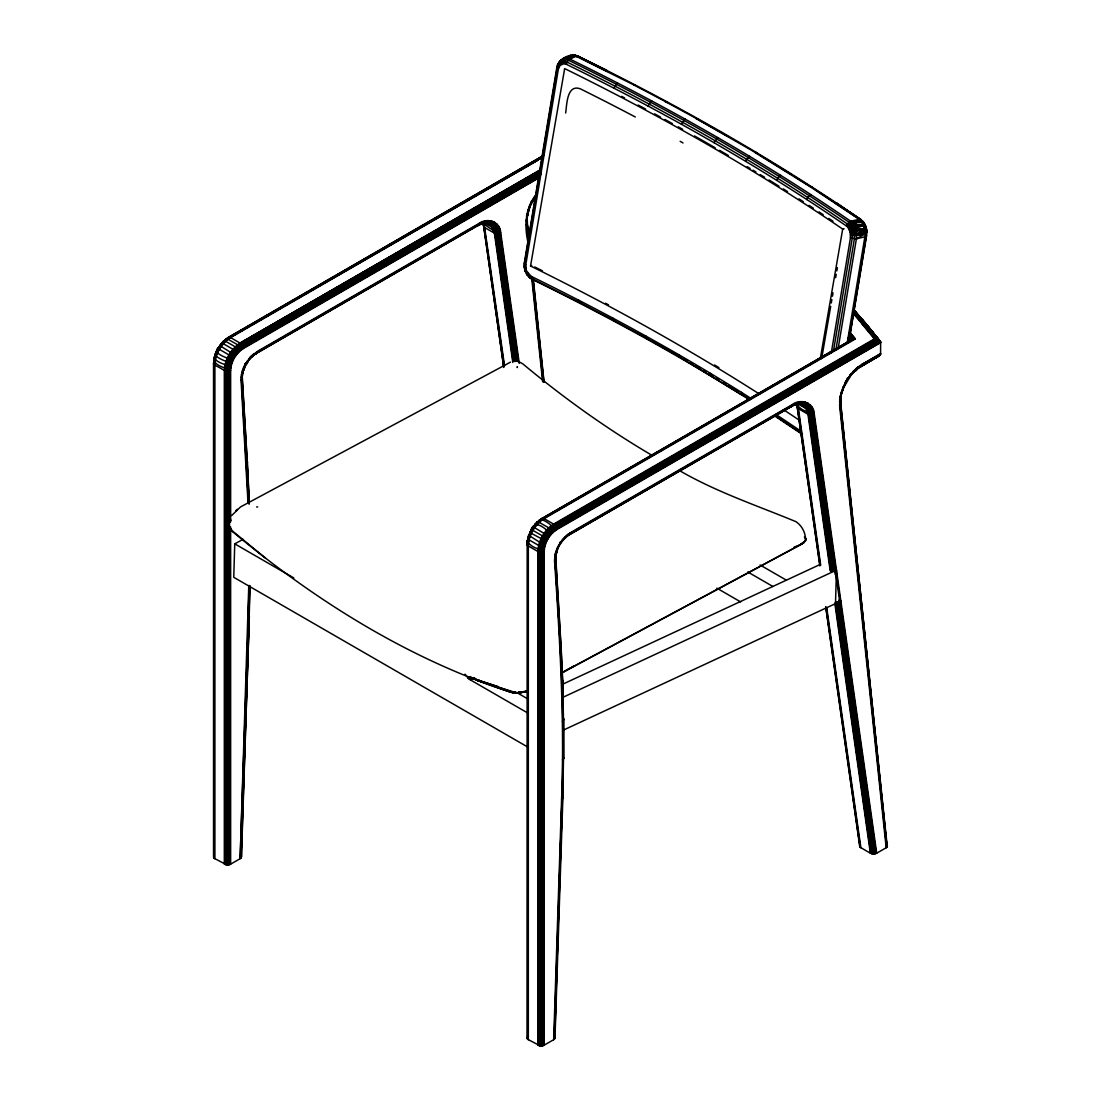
<?xml version="1.0" encoding="UTF-8"?>
<svg xmlns="http://www.w3.org/2000/svg" width="1101" height="1101" viewBox="0 0 1101 1101"><rect width="100%" height="100%" fill="white"/><g stroke="black" fill="none" stroke-linecap="round" stroke-linejoin="round"><path stroke-width="1.5" d="M861.794 222.471L861.271 219.842C771.182 157.787 675.656 103.879 577.406 55.89C569.423 53.233 558.579 58.807 556.872 67.23L524.31 262.905C523.402 269.112 526.127 276.117 531.797 279.172C606.39 315.753 679.468 355.54 749.712 399.966M847.164 343.223L864.849 236.949C865.689 230.673 864.189 223.407 859.083 219.237L810.873 187.17L754.57 152.241L756.057 152.296L756.965 153.424L695.557 118.179L727.733 136.249L725.394 135.093M561.579 673.096L802.01 543.977L805.464 540.701C805.932 533.256 802.134 525.851 795.982 521.681C756.965 505.538 716.393 491.996 679.606 470.65M249.06 500.983L247.243 461.636L249.266 500.143L247.959 502.084L241.064 380.354C241.38 363.55 249.913 358.637 256.863 351.714L478.797 223.586C487 217.2 500.405 221.535 500.707 232.683L519.287 363.344M241.064 380.354L241.89 379.625L241.546 374.34M241.917 374.67L247.408 462.915L246.156 464.471M242.179 375.028L247.243 463.342M241.89 379.625L242.344 375.4M527.874 1036.358L527.021 1037.885L527.874 1039.399L540.302 1045.922L543.633 1045.455L553.665 1039.716L561.593 799.106C564.648 719.793 559.872 640.479 554.587 561.359C554.464 550.005 560.863 538.802 570.387 532.719L792.321 404.59C800.523 398.218 813.928 402.553 814.231 413.701L876.726 853.192L873.533 853.963L870.368 853.206L860.404 847.412L859.564 845.885L860.432 844.357M554.587 561.359L556.514 550.404M555.413 560.629L555.441 555.688M555.675 560.216L555.702 556.046M265.547 558.221L230.164 529.072L229.132 526.581L229.201 521.888L230.797 519.892L229.036 522.493L228.719 525.535L232.435 531.535C315.092 600.444 408.086 658.893 510.905 692.309L517.924 693.093L526.677 691.497L515.296 693.011L510.905 692.309L477.352 680.514L515.378 692.515L513.204 692.846L510.878 691.937L517.924 693.093L528.301 690.423M249.39 358.183L247.656 361.802L247.216 361.073M256.643 506.942L257.73 506.955M213.993 855.697L214.351 858.381L226.778 864.904L230.109 864.45L240.142 858.697L248.771 585.732M248.069 618.101L249.225 585.429M248.523 617.812L249.528 586.2M248.895 617.496L249.831 586.434M249.156 617.138L250.051 585.649M562.68 784.297L562.074 806.551M563.161 762.085L563.272 756.965L562.9 797.385L554.987 1037.885L553.665 1039.716M561.593 799.106L562.68 798.142L563.533 757.337M243.183 539.311L234.747 543.839L233.756 577.309L528.466 747.455M751.543 398.727C680.514 353.614 606.527 313.29 530.999 276.241L526.374 270.681L525.783 264.887L558.345 69.212L560.065 65.386L559.336 61.739L562.487 59.605L568.24 60.128C665.321 107.637 759.69 160.925 848.83 222.127L847.976 227.439L850.137 231.981L850.44 237.857L831.351 352.568M240.142 858.697L248.468 616.615M240.596 858.395L241.463 856.867L241.202 848.83M241.642 835.081L242.275 816.185M242.784 800.73L243.349 783.554M243.858 768.099L244.477 749.203M244.986 733.748L245.551 716.572M246.06 701.117L246.624 683.941M247.188 666.766L247.753 649.59M248.262 634.121L248.895 615.239M240.968 858.037L249.156 615.597M241.243 857.665L249.321 615.982L241.463 856.867M554.12 1039.399L562.047 798.831C565.102 719.476 560.326 640.149 555.042 561.015L555.441 552.785M554.945 1022.967L554.987 1037.885M555.455 1007.511L556.074 988.615M556.528 974.867L557.147 955.985M557.656 940.515L558.221 923.34M558.73 907.885L559.363 888.989M559.872 873.533L560.437 856.358M560.946 840.903L561.565 822.007M554.491 1039.055L562.418 798.5L563.148 714.866M554.766 1038.683L562.047 795.899M560.065 65.386L564.029 63.665C563.203 57.679 570.222 56.192 574.612 55.05L575.562 55.6M213.718 363.991L214.158 359.449L213.718 363.991L214.805 365.023L225.444 370.982L230.646 370.5C231.004 361.761 235.917 353.242 243.307 348.563L539.229 177.715M213.993 364.362L215.7 355.155L220.448 345.989L235.862 355.651M543.041 1045.675L543.041 551.986C543.426 542.573 548.725 533.393 556.679 528.356L880.47 341.764L853.757 310.042L880.346 341.489L880.649 342.617L556.831 529.581C549.44 534.26 544.527 542.779 544.169 551.518L538.375 551.78L527.874 545.724L527.021 544.197L528.04 540.206M527.241 545.009L527.42 540.756M527.682 540.467L527.517 1039.055M527.517 545.38L530.503 533.008L538.348 521.902L549.289 528.136L552.922 532.554M527.874 545.724C528.329 534.825 534.453 524.2 543.674 518.365L554.161 524.42L556.831 529.581M876.272 357.068L880.566 354.164L880.649 342.617M229.903 528.659L229.958 527.723M256.863 351.714L256.258 353.517L254.675 353.93L478.632 224.618C486.477 218.521 499.303 222.663 499.593 233.329L517.745 361.032M478.797 223.586L477.862 225.636L476.114 225.65M541.004 520.429L541.155 519.397L853.358 339.149L855.312 338.97L849.903 332.378M567.717 534.797L569.465 534.769L570.387 532.719M792.321 404.59L791.715 406.393L790.133 406.806M880.635 353.875L857.927 367.073L850.178 374.904L861.615 365.119L880.346 354.728L859.454 366.784L861.051 366.372L861.643 364.569L880.649 353.6M561.868 64.051L561.923 59.826L563.106 58.656L566.341 58.078L569.726 58.986C666.903 106.536 761.383 159.893 850.605 221.163L850.426 223.572L847.976 227.439L846.545 226.077L848.83 222.127C853.715 226.09 855.133 233.027 854.348 239.013L835.81 350.352M838.136 348.522L856.385 238.876C857.211 232.6 855.738 225.306 850.605 221.163L848.83 222.127M232.022 363.069C227.508 362.518 212.383 356.27 216.195 353.93M545.545 544.073L540.096 542.504L528.659 535.265L527.819 538.747L528.645 539.641L539.146 545.697L544.789 546.633M848.596 341.09L866.253 233.756L866.308 228.444L863.129 221.562L852.284 222.663L850.853 224.081L849.353 229.737L852.491 226.682L853.399 224.26C863.556 217.048 866.102 224.054 866.804 232.517L856.633 235.366L850.619 235.531M852.683 371.505C854.968 372.51 858.133 369.413 857.927 367.073M570.235 533.765L566.533 536.407L567.799 534.453M840.82 600.678L835.494 603.623L836.471 570.084L563.753 696.933M865.881 232.394L866.473 235.05L848.788 341.324M225.499 340.746L225.815 339.136L228.402 337.374L543.853 155.255M538.981 521.255C540.729 516.273 553.941 525.906 554.849 530.902M559.776 61.271L560.368 65.055M241.325 349.884L238.174 345.067L227.219 338.847L219.539 345.755L222.553 343.292L233.467 349.54L237.555 353.476M533.558 527.53L533.063 526.773L549.385 536.669M241.105 377.34L242.344 376.115L242.991 369.385M556.803 550.679L555.95 551.821M846.545 226.077C757.502 164.944 663.242 111.71 566.272 64.257L564.455 63.693L565.625 59.33L574.171 55.284L634.589 85.3M500.707 232.683L497.569 233.811L494.941 233.467L484.454 227.412L483.793 224.81M797.592 405.374L797.977 408.43L807.941 414.224L811.093 414.829L814.231 413.701M527.902 241.848C524.131 225.512 525.356 207.208 536.614 193.996M527.255 213.787L527.241 219.237L525.989 220.544M526.815 219.952L527.53 214.103L526.498 215.975M527.076 219.608L527.696 214.434M876.726 853.192L886.181 847.742L839.623 405.801L840.035 396.993L843.228 386.52M840.779 394.791L840.448 405.017L887.007 847.082L886.181 847.742M841.054 395.121L840.71 404.576L839.623 405.801M527.241 218.466L527.351 223.118L526.099 224.783M840.71 404.576L840.696 402.801L887.007 847.082M527.627 211.213L528.741 210.69L528.232 209.672M841.15 392.231L842.279 391.708L841.756 390.69M247.408 462.915L247.408 462.048M555.84 559.79L555.399 558.124L562.308 682.386L563.23 720.577L562.418 721.238M559.68 645.489L560.987 643.493L559.666 641.594M854.128 371.711L854.321 370.239M561.482 683.088L562.749 681.574L561.937 679.592M562.804 681.161L563.23 720.577M213.993 858.037L213.993 362.023L213.553 363.591M527.021 544.197L527.874 542.683L527.874 1039.399M564.07 538.114L565.281 537.976L565.295 536.641M562.446 759.924L563.753 758.135M231.265 365.628C226.462 366.096 210.993 360.027 215.424 356.49M527.819 538.747L528.948 537.494M887.447 846.311L887.021 844.728M242.289 372.069L241.518 379.996L248.413 501.739M241.917 376.79L242.564 372.386M242.192 376.473L242.729 372.702L241.559 374.12M554.629 558.345L555.716 557.478L555.812 553.087M555.083 555.138L556.253 553.72M230.797 368.133C225.375 369.509 214.186 364.555 213.897 359.738M544.321 549.138C538.224 550.376 529.787 546.137 527.255 541.073M243.307 348.563L240.637 343.416L230.15 337.346L223.448 341.971L223.599 341.035L225.265 341.062L235.765 347.118L239.399 351.536M539.022 521.764C537.316 525.397 535.815 521.392 538.348 521.902M868.262 327.341L868.056 325.965M539.559 176.064L540.109 172.678M540.674 169.306L541.238 165.934M541.802 162.563L542.366 159.191M542.917 155.819L543.481 152.447M550.5 110.265L551.064 106.893M551.629 103.522L552.179 100.15M552.743 96.778L553.308 93.406M553.872 90.034L554.436 86.649M554.987 83.277L555.551 79.905M556.115 76.533L556.679 73.161M565.639 113.018C566.905 105.366 566.63 83.924 580.268 88.796A1793.157 797.399 9.4 0 1 635.305 116.995M833.65 349.98L852.174 238.656C852.876 233.426 851.61 227.37 847.33 223.93C758.272 162.769 663.972 109.522 566.987 62.055L561.964 61.615L557.794 64.119L524.503 263.937L524.406 267.529L525.714 267.777M848.885 342.108L866.57 235.834C866.528 232.077 867.464 226.118 863.473 224.136M232.435 531.535L228.788 525.948M757.708 392.961A1840.528 807.432 9.8 0 0 530.544 265.988L564.662 68.579A1840.528 807.432 9.8 0 1 842.692 229.091L844.109 228.747M820.231 359.009L842.692 229.091M821.649 358.665L830.691 306.367M831.269 302.995L831.861 299.61M832.439 296.238L833.017 292.866M835.645 277.686L836.223 274.3M836.815 270.929L837.393 267.557M213.677 360.399L214.406 356.958M213.745 360.743L215.479 353.999M213.911 361.087L215.782 353.944M527.2 541.403L527.93 537.976M527.269 541.747L528.177 537.77M527.434 542.091L530.393 532.292L528.645 535.458M529.595 275.346L529.774 277.879L531.989 278.704M482.279 221.893L480.999 224.109L478.605 223.957M795.803 402.897C795.72 404.232 794.592 405.636 793.133 405.347C800.84 400.819 811.478 405.388 811.795 414.733L834.063 571.35M528.508 209.961L526.443 220.269L528.356 241.477M527.31 215.59L528.7 210.222M527.558 215.328L528.769 210.47M840.035 396.993L842.224 391.24M840.834 396.594L842.293 391.488M863.432 222.498L860.638 219.429L863.432 222.498L857.555 218.053M854.445 225.925L849.132 229.242L849.119 225.636L850.853 224.081L863.184 224.59L852.821 227.384L850.839 228.513L850.137 231.981L851.802 231.306L852.821 227.384L854.445 225.925L864.354 224.425L865.028 224.645L863.941 226.737L865.895 229.352L850.275 232.531M242 373.968L245.633 364.225L244.904 363.798M242.358 373.776L245.633 364.225M242.605 373.556L243.459 369.922M555.523 554.987L558.826 545.036M555.881 554.794L556.982 550.927M556.28 554.298L557.065 551.161M529.209 275.002L528.783 276.571L530.393 277.273M517.126 366.839L517.277 367.569L517.429 366.881M229.036 522.493L229.132 526.581M214.227 357.453L215.259 354.109M527.751 538.458L528.783 535.127M485.679 220.874L484.055 223.2L481.522 223.09M799.202 401.893L797.578 404.205L794.096 405.306M566.272 64.257L568.24 60.128L575.245 55.146L607.518 71.455M613.904 88.121L617.468 82.905M648.049 106.013L651.682 100.824M681.423 124.193L685.125 119.046M841.907 392.052L845.1 382.68L850.908 373.968L850.55 375.028M714.012 142.648L717.783 137.542M745.804 161.365L746.561 159.191L749.643 156.301M528.053 211.144L531.962 201.621L531.246 201.18M529.003 208.557L530.008 205.749M528.384 211.034L530.2 205.97L528.741 210.69M841.577 392.162L846.724 379.817M843.531 386.768L840.476 396.814L840.077 405.416L886.635 847.426M842.279 391.708L843.834 387.291M776.769 180.344L778.971 176.339L780.692 175.32M249.721 359.064L251.881 356.738M562.914 539.201L563.189 540.233L562.143 540.178M806.909 199.556L807.694 197.396L810.887 194.574M242.426 370.803C244.023 370.844 245.454 367.528 244.009 366.674M556.693 551.67L557.533 547.692M556.927 551.546L558.042 548.133M221.728 344.338L221.48 343.264L223.599 341.035M535.251 525.342L535.017 524.269L537.123 522.053M804.611 541.458L803.868 542.793L561.565 672.862M215.122 354.439L216.415 351.26L217.227 351.37M215.218 354.66L216.594 351.247M215.411 354.894L218.204 348.7M528.741 535.664L530.118 532.265M488.899 220.558L486.945 222.911L484.798 223.063C491.225 222.278 496.386 227.714 496.868 233.839L515.02 361.472M802.423 401.576L799.945 404.122L795.046 404.095M562.68 798.142L562.68 796.615M278.113 309.271L227.632 338.379L229.669 337.209M555.716 557.478L555.867 556.404M529.333 206.396L531.962 201.621M530.008 206.438L534.838 197.712L534.288 197.134M843.545 387.442L845.485 382.625M843.738 387.387L851.266 374.822M800.688 544.087L805.615 540.839L805.891 538.912L804.404 537.027L805.492 537.701C807.322 543.22 797.812 545.532 794.055 547.197M864.574 226.035L865.111 225.21L863.542 222.085L864.354 224.425L863.514 225.347L855.477 228.664L851.968 232.008L850.591 234.967L852.367 235.036L854.115 231.403L855.945 230.026L866.308 228.444L866.253 232.917L864.739 229.641L865.716 228.526L865.331 225.333L854.789 226.655M849.16 341.764L853.358 339.149L849.38 333.92M243.693 367.459C245.413 367.17 251.303 356.875 245.289 364.183M557.216 548.477L563.217 539.848M557.877 548.546L560.739 542.077M230.068 521.021L230.481 520.195M233.068 360.509C226.572 357.426 208.86 352.953 220.448 345.989M216.457 351.577L219.828 345.742M546.591 541.527L529.98 532.595L533.063 526.773M529.98 532.595L531.508 529.581M530.2 532.788C533.201 517.36 544.885 527.806 551.092 534.494M491.872 220.957L489.628 223.283L485.335 223.186M805.395 401.975L803.152 404.287L800.358 404.177L805.671 407.026L809.07 414.678L831.324 571.226M841.081 396.346L841.219 395.452M531.577 201.662L536.586 194.657M531.907 201.813L534.742 197.574M845.1 382.68L851.114 374.299M845.43 382.818L847.811 378.152M245.619 364.348L247.477 361.321M558.826 545.201L561.001 542.339M217.86 348.494L220.104 345.838M533.352 526.76L531.37 529.498L547.885 539.036M531.783 529.732L533.627 526.842M494.528 222.058L491.404 224.439L486.835 223.159L492.766 226.063L496.193 233.784L514.346 361.417M808.051 403.076L804.322 405.526L799.918 403.558M527.723 273.309L527.09 274.961L528.163 274.713M573.759 665.692L573.112 666.422M566.877 58.078L570.249 55.532L573.139 55.752M847.096 378.304L848.114 378.785L851.238 374.588M249.583 358.541L247.656 361.802M247.464 361.761L251.923 356.421M559.969 542.298C563.395 541.155 565.955 534.811 570.346 533.269M560.726 542.669L563.244 540.068M543.674 518.365L541.348 518.97L852.435 339.369L849.463 335.433M219.608 346.017L221.865 343.127M220.035 346.512L224.824 340.897M533.063 526.87L535.705 524.186M533.132 527.035L535.389 524.131M864.794 226.545L865.372 225.815M496.785 223.833L492.766 226.063L486.972 223.283M810.308 404.851C807.501 409.132 801.968 406.021 799.147 403.503M231.65 515.571L240.5 506.942L510.479 362.146M527.709 274.011L526.663 274.3L527.42 272.842M850.853 375.083L854.486 371.023M851.073 375.069L854.445 371.326M236.412 510.258L235.642 511.084L237.334 509.281M248.991 359.298L256.822 352.265L478.756 224.136C486.766 217.902 499.882 222.127 500.184 233.027L518.585 362.477M562.817 540.357L567.813 535.389M563.051 540.33L565.405 537.742M221.425 343.429L224.081 340.801M534.948 524.448L537.605 521.805M534.962 524.682L537.949 521.819M535.072 524.998L540.742 519.865M571.405 55.394L560.849 60.17L557.519 64.78L558.799 67.505M498.588 226.242L493.716 228.1L484.454 222.994L476.609 225.801M812.125 407.26L807.239 409.104L796.629 403.214L798.431 408.746L820.699 565.281M570.249 55.532L562.487 59.605L562.267 63.899M557.794 66.418L556.872 67.23L558.345 69.212M853.523 371.78L857.94 368.009M853.867 371.78L857.83 368.367M250.106 356.917L254.276 353.449M250.945 357.192L256.712 352.747M251.289 357.192L256.519 353.173M565.088 538.128L567.689 535.76M223.462 341.269L226.778 338.778M223.42 341.585L226.407 338.805M536.985 522.287L539.6 519.947M536.944 522.603L540.302 519.796M499.909 229.214C494.528 236.151 479.761 217.737 483.642 226.2M813.433 410.233C807.955 414.43 799.009 408.636 796.395 403.64M857.638 368.67L856.248 368.945L880.167 354.99M525.053 265.561L524.351 266.827L525.659 267.213M855.78 368.794L857.913 367.349M856.674 369.014L879.713 355.499L857.06 368.986M561.482 61.794L557.877 65.551L558.991 67.051M253.395 355.375L256.258 353.517M566.107 536.338L792.156 405.636C800 399.539 812.827 403.682 813.116 414.334L875.584 853.674M566.919 536.38L570.043 534.178M225.622 339.438L228.788 337.223M225.499 339.81L229.201 337.167M225.457 340.25L227.522 338.874M542.366 157.099L230.15 337.346C220.929 343.182 214.805 353.82 214.351 364.706L214.351 858.381M224.315 864.175L224.315 370.5C224.755 359.587 230.907 348.934 240.142 343.085L540.756 170.118L240.637 343.416C231.43 349.251 225.292 359.876 224.852 370.776L224.852 864.45M226.09 864.808L226.09 371.133C226.531 360.454 232.545 350.035 241.587 344.31L540.729 172.362L242.014 344.847C233.123 350.476 227.205 360.729 226.778 371.23L226.778 864.904M242.014 344.847L540.742 173.16L242.385 345.439C233.687 350.944 227.893 360.977 227.48 371.257L227.48 864.932M242.385 345.439L540.742 173.972L242.702 346.072C234.238 351.439 228.595 361.211 228.182 371.23L228.182 864.904M242.702 346.072L540.701 174.784L242.963 346.705C234.733 351.921 229.256 361.403 228.857 371.133L228.857 864.808M539.339 520.154L542.311 518.227M539.146 520.443L542.738 518.172M539.022 520.814L543.192 518.213M556.679 528.356L880.167 341.227L877.194 339.369L555.11 525.315C546.068 531.04 540.054 541.458 539.614 552.151L539.614 1045.826M879.438 340.47L556.225 527.076C547.761 532.444 542.119 542.215 541.706 552.248L541.706 1045.922M853.757 310.042L879.947 340.952L556.487 527.723C548.257 532.925 542.779 542.421 542.38 552.151L542.38 1045.826M839.512 401.548L840.6 399.099L840.875 404.136M537.467 159.989L536.861 160.361L541.609 157.732M542.628 156.989L536.861 160.361L542.628 157.195M854.596 235.683L864.959 231.857L852.367 235.036M546.963 516.452L542.518 519.025L854.321 339.012L849.366 332.488M557.34 510.451L560.313 508.731M563.272 507.024L566.231 505.304M570.676 502.73L573.649 501.01M576.607 499.303L579.566 497.583M584.012 495.01L586.984 493.303M597.361 487.289L600.32 485.582M610.697 479.582L619.588 474.435M622.547 472.714L632.924 466.714M635.883 464.994L640.328 462.42M643.301 460.713L653.677 454.699M656.636 452.993L667.013 446.978M669.972 445.272L674.418 442.698M677.376 440.978L680.349 439.271M683.308 437.551L687.753 434.978M690.726 433.257L693.685 431.551M696.644 429.83L707.021 423.83M711.466 421.256L714.425 419.536M717.398 417.829L747.028 400.668M750.001 398.961L760.378 392.947M763.337 391.24L773.714 385.24M776.673 383.52L794.454 373.225M797.427 371.505L837.434 348.356M758.272 394.612L762.745 392.039M792.514 374.794L796.973 372.207M807.391 366.179L810.364 364.459M828.227 354.123L831.2 352.389M834.173 350.668L837.159 348.948M228.086 337.622L543.866 155.31M227.632 338.379L542.353 156.672M281.085 307.551L291.476 301.564M294.449 299.844L298.894 297.284M301.867 295.563L304.839 293.857M307.798 292.15L318.203 286.15M321.162 284.443L371.643 255.322M374.615 253.615L385.006 247.615M387.979 245.908L398.369 239.908M401.342 238.201L405.787 235.628M408.76 233.921L411.733 232.201M414.705 230.494L425.096 224.494M428.069 222.787L432.514 220.214M435.487 218.507L465.186 201.387M468.145 199.666L478.536 193.68M481.509 191.959L491.899 185.973M494.872 184.252L499.331 181.693M502.304 179.972L505.263 178.266M508.235 176.545L512.694 173.986M515.653 172.265L518.626 170.559M521.599 168.838L531.989 162.852M536.448 160.278L539.407 158.572M231.967 336.3L234.94 334.594M239.399 332.02L242.371 330.314M252.762 324.313L255.735 322.607M266.125 316.606L269.098 314.9M304.743 294.339L309.202 291.779M332.97 278.071L335.943 276.365M338.902 274.644L341.874 272.938M359.697 262.657L362.669 260.951M540.77 169.513L240.142 343.085L540.77 169.747M539.297 171.687L241.119 343.829C231.981 349.609 225.884 360.165 225.444 370.982L225.444 864.657M540.784 171.109L241.119 343.829L540.729 172.086M539.215 176.683L243.156 347.338C235.201 352.389 229.903 361.568 229.517 370.982L229.517 864.657M539.229 177.385L243.28 347.971C235.6 352.829 230.481 361.692 230.109 370.776L230.109 522.135M255.129 353.971L478.44 225.044M255.556 353.916L478.192 225.388M541.609 518.64L851.596 339.672L849.477 337.085M854.032 311.707L877.194 339.369L874.318 338.97L553.665 524.09C544.431 529.939 538.279 540.591 537.838 551.518L537.838 1045.193M853.289 312.656L875.309 339.012L554.161 524.42C544.954 530.255 538.816 540.88 538.375 551.78L538.375 1045.455M853.151 311.528L876.272 339.149L554.643 524.833C545.504 530.627 539.407 541.169 538.967 551.986L538.967 1045.675M878.791 340.044L555.909 526.457C547.211 531.962 541.417 541.995 541.004 552.275L541.004 1045.95M540.302 1045.922L540.302 552.248C540.729 541.733 546.646 531.494 555.537 525.865L878.034 339.672L853.688 310.702L866.528 324.685L880.635 342.342L556.803 528.975C549.124 533.847 544.004 542.697 543.633 551.78L543.633 1045.455M569.203 533.93L792.28 405.14C800.303 398.906 813.405 403.145 813.708 414.045L876.19 853.454M858.973 366.633L880.566 354.164L861.643 364.569M568.653 534.99L791.977 406.049M859.922 366.826L879.988 355.21L861.491 365.601M569.079 534.935L791.715 406.393M860.349 366.771L879.438 355.747M572.644 666.724L562.06 672.656M230.15 337.346L538.017 160.127L230.646 337.594C221.411 343.443 215.259 354.095 214.805 365.023L214.805 858.697M240.637 343.416L540.77 170.82M242.963 346.705L539.215 176.174L243.156 347.338L539.215 177.013M555.11 525.315L878.034 339.672L866.528 324.685L863.267 323.818L852.972 313.565M556.225 527.076L879.947 340.952M556.487 527.723L880.167 341.227M861.615 365.119L880.47 354.453M850.44 237.857L856.385 238.876L866.666 232.806M465.062 674.156L468.035 678.078L470.843 676.565M468.035 678.078L469.177 679.069L471.999 677.569M469.177 679.069L470.361 679.867L474.586 677.61M864.739 229.641L856.523 233.784L854.115 231.403M852.284 222.663L847.674 227.081L847.33 223.93M477.063 225.843C484.715 219.099 498.602 222.278 498.946 233.55L517.098 361.252M477.49 225.788L481.371 223.833M790.587 406.861C798.239 400.117 812.125 403.283 812.469 414.568L835.219 574.612M791.013 406.806L794.908 404.838M525.865 269.965L525.246 271.176L526.374 270.681M568.653 57.142L560.381 60.651L565.584 58.587M570.841 55.353L564.524 58.325L573.525 55.188L563.684 58.436M850.853 224.081L861.106 221.163L860.321 219.223L836.843 203.231L835.26 203.134L863.129 221.562M561.84 684.616L819.873 564.593L796.918 405.058M562.749 730.403L835.494 603.623M569.726 58.986L577.406 55.89L606.734 70.381M525.163 271.204L526.14 270.777M560.849 60.17L567.428 57.321M530.544 265.988L531.714 265.506M574.171 55.284L566.987 58.133L568.24 60.128M563.106 58.656L567.91 56.88M851.802 231.306L855.945 230.026M480.105 224.37L484.055 223.2M525.026 270.488L526.195 270.144M865.895 229.352L865.634 229.393M856.138 230.88L864.574 228.788L855.477 228.664L852.821 227.384M513.713 692.928L515.378 692.515M856.385 238.876L866.005 236.495L865.716 234.279M854.569 234.871L865.111 233.288M833.361 571.419L811.093 414.829L809.194 409.035L805.533 405.278L800.468 403.929L795.555 404.342L797.096 404.397M852.738 223.2L862.317 221.095L860.321 219.223L850.605 221.163L861.106 221.163M856.633 235.366L865.111 234.141M484.495 222.897C491.431 220.998 497.858 226.902 498.258 233.729L516.424 361.389M482.032 223.324C489.367 220.902 497.198 226.077 497.569 233.811L515.722 361.472M483.064 223.475L486.422 223.118M796.587 404.494L799.945 404.122M533.09 279.117L531.797 279.172L526.553 273.874M635.277 84.997L633.928 85.011L665.802 101.774M615.046 320.969L578.686 301.991L578.644 300.105M681.161 357.674L646.218 338.076L646.149 336.177M783.072 169.609L785.522 170.82L759.828 155.158M744.056 395.452L742.528 395.383L678.808 356.531L678.739 354.632M810.873 187.17L812.428 187.253M797.812 403.833C804.363 403.269 809.937 408.416 810.391 414.857L832.659 571.419M798.321 404.067C804.459 403.695 809.235 408.953 809.717 414.802L831.984 571.35M474.063 678.464L470.774 677.776L515.296 693.011M520.319 692.336L521.833 692.708L518.543 691.745M525.273 691.456L526.154 691.676M475.618 679.166L470.774 677.776L498.079 686.763M479.018 680.184L470.774 677.776L498.423 686.763M514.676 692.047L517.924 693.093M514.139 692.061L516.864 692.708M865.881 231.829L866.804 232.517L866.377 229.228M489.628 224.343L493.124 227.935L494.941 233.467L513.094 361.087M598.366 67.023L605.99 70.712L577.406 55.89M697.841 119.293L665.059 101.471L667.289 102.558M518.956 361.734L522.824 363.88C563.395 397.695 606.445 428.592 652.012 455.332M680.143 141.313L683.019 142.951M651.462 340.87L667.798 350.118M670.757 351.797L673.729 353.476M676.702 355.155L679.675 356.834M760.089 564.992L786.389 580.172M747.785 571.983L772.861 586.461M716.834 588.154L740.629 601.903M218.259 348.728L234.362 358.018M517.704 693.093L527.819 698.929M234.747 543.839L293.857 577.97M470.361 679.867L527.998 713.145M684.051 359.38L686.955 361.087M689.845 362.793L692.735 364.5M695.639 366.206L699.988 368.766M702.878 370.473L705.782 372.179M708.672 373.886L713.021 376.432L711.521 376.391L710.53 373.349M857.583 218.397L861.794 220.971M715.843 378.166L718.664 379.9M722.889 382.487L725.71 384.221M728.532 385.942L738.413 391.997M786.912 171.701L791.096 174.343M793.876 176.091L811.987 187.542M748.776 398.81L741.592 394.227L741.496 392.328M814.809 189.358L861.271 219.842M775.888 414.375L801.363 431.427M775.682 415.669L781.352 419.453M785.605 422.302L791.289 426.101M795.541 428.95L801.211 432.748M774.567 415.352L801.473 433.354M774.113 415.572L802.464 434.537M854.748 216.099L836.843 203.231M525.783 264.887L524.31 262.905M854.17 310.344L880.346 341.489L866.528 324.685L879.19 340.305M575.245 55.146L576.387 56.041M803.152 405.361L806.648 408.953L808.464 414.485L830.732 571.02M802.629 405.127L806.125 408.705L807.941 414.224L830.195 570.758M490.193 224.48L493.716 228.1L495.546 233.66L513.685 361.279M864.354 224.425L861.877 222.319L862.744 221.659L865.716 228.526M241.518 376.762L242.371 378.345M853.261 312.409L877.194 339.369M853.275 310.661L865.4 323.818M854.211 312.519L878.006 339.659L865.881 324.396L853.977 311.555M854.362 311.005L880.566 342.053L869.35 328.222M854.94 311.308L868.386 326.639L854.486 310.661M855.064 311.624L868.386 326.639M854.734 310.964L868.262 326.309M849.366 337.14L851.596 339.672M855.147 311.955L868.331 326.969M862.014 323.845L875.309 339.012M849.944 336.92L852.16 339.466L849.256 335.502M863.267 323.818L876.272 339.149M849.917 332.461L855.312 338.97L544.169 518.612C534.935 524.461 528.783 535.114 528.329 546.027L528.329 1039.702M880.635 342.342L869.295 328.593L879.616 341.351M874.318 338.97L852.862 312.533M849.738 333.864L853.922 339.067L849.146 332.516M849.862 335.337L852.986 339.232L849.146 333.975M849.036 335.571L852.16 339.466M847.839 338.117L849.917 340.718L847.908 338.062M867.478 325.318L880.47 341.764M646.218 338.076L648.489 339.177L612.83 319.882L612.775 317.996M491.046 225.622L494.404 233.219L512.805 362.532M578.686 301.991L580.833 303.036L531.026 278.113L530.999 276.241M563.23 718.196L563.726 719.38M249.266 500.143L248.413 498.588L248.496 501.905M527.393 222.663L526.911 221.397L528.975 240.637M576.153 55.697L576.773 56.839M796.161 402.883L797.977 408.43L820.245 564.964M796.436 403.117L797.344 407.659M484.234 224.755L504.506 365.546M483.766 224.439L504.052 365.243M482.871 222.622L484.082 227.054M838.852 600.141L874.937 853.825M838.412 601.986L874.249 853.922M837.71 602.054L873.533 853.963M837.021 602.054L872.832 853.936M836.333 601.986L872.143 853.839M835.92 603.554L871.497 853.688M835.329 603.348L870.891 853.468M834.792 603.087L870.368 853.206M826.741 607.821L860.858 847.729M826.287 607.504L860.404 847.412M825.915 607.146L860.032 847.068M797.165 406.297L819.846 565.914M825.654 606.747L859.771 846.697M484.041 226.517L503.928 366.578M483.642 225.278L503.735 366.564M483.587 225.746L503.735 367.459M840.613 404.108L887.282 846.697M527.173 221.796L528.783 236.784M533.269 278.567L544.087 382.322M533.118 279.902L543.908 382.322M528.714 241.078L526.842 218.948M532.664 278.622L543.454 381.029M526.897 224.453L527.255 227.866M533.366 285.93L533.916 291.049M534.453 296.183L534.99 301.302M535.705 308.129L536.077 311.555M536.793 318.382L537.15 321.795M537.866 328.635L538.403 333.754M538.953 338.874L539.311 342.287M540.027 349.127L540.563 354.247M541.114 359.366L541.651 364.5M542.187 369.619L542.724 374.739M532.127 277.314L543.096 381.414M531.673 277.686L542.642 381.772M555.84 558.936L560.932 643.92M555.675 558.51L560.767 644.346M555.455 564.634L555.867 571.502M556.597 583.53L556.913 588.677M557.629 600.692L558.056 607.559M558.771 619.588L559.184 626.455M559.817 636.75L560.12 641.897M241.876 377.12L248.785 501.382M241.614 378.483L242.027 385.35M242.757 397.365L243.17 404.232M243.899 416.247L244.216 421.394M244.945 433.422L245.358 440.29M246.087 452.305L246.5 459.172M560.932 643.067L562.749 681.574M560.767 642.64L562.583 681.987M560.946 659.031L561.276 665.885M247.216 466.384L247.876 480.091M248.289 488.651L248.867 502.262M527.076 218.094L527.186 223.572M562.583 680.335L563.506 720.192M562.308 679.95L562.707 696.575M249.211 499.73L249.294 503.047M249.06 499.317L249.129 504.299M563.671 718.967L563.698 758.534M563.506 718.568L563.533 758.919M544.169 551.518L544.169 1045.193M527.241 543.399L527.241 1038.683M230.646 370.5L230.646 521.874M230.646 527.035L230.646 864.175M230.109 527.296L230.109 864.45M213.718 362.394L213.718 857.665M213.553 362.793L213.553 857.266M783.458 409.655A1840.528 807.432 9.8 0 1 800.276 420.871M621.611 96.351A1842.152 808.148 9.8 0 1 624.57 97.906M638.14 105.049A1842.152 808.148 9.8 0 1 645.64 109.054M654.6 113.871A1842.152 808.148 9.8 0 1 660.545 117.105M664.99 119.527A1842.152 808.148 9.8 0 1 672.367 123.573M678.23 126.821A1842.152 808.148 9.8 0 1 682.62 129.271M694.525 135.96A1842.152 808.148 9.8 0 1 715.182 147.782M719.559 150.328A1842.152 808.148 9.8 0 1 728.284 155.434M747.18 166.678A1842.152 808.148 9.8 0 1 750.111 168.439M753.029 170.201A1842.152 808.148 9.8 0 1 755.947 171.976M760.309 174.632A1842.152 808.148 9.8 0 1 764.644 177.302M768.98 179.972A1842.152 808.148 9.8 0 1 779.013 186.207M783.293 188.89A1842.152 808.148 9.8 0 1 787.545 191.588M798.968 198.868A1842.152 808.148 9.8 0 1 803.29 201.648M809.015 205.364A1842.152 808.148 9.8 0 1 813.295 208.158M818.965 211.887A1842.152 808.148 9.8 0 1 823.204 214.681M828.819 218.425A1842.152 808.148 9.8 0 1 833.017 221.232M534.769 267.006A1842.152 808.148 9.8 0 1 542.408 270.791M605.522 303.257A1842.152 808.148 9.8 0 1 608.523 304.867M714.521 364.968A1842.152 808.148 9.8 0 1 718.912 367.61"/></g></svg>
